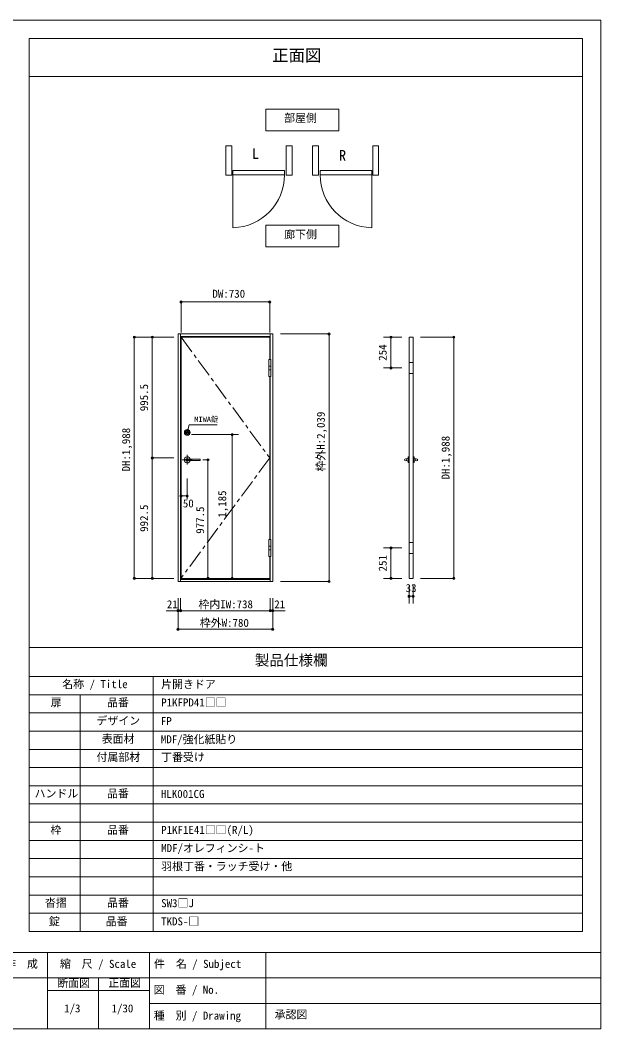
# Model space of a CAD drawing. Units: millimetres on the paper, enlarged 10 times, with parts at other scales. Extents: x -2000 to 2000, y -1385 to 1385.
# Drawn here: x 405 to 2000, y -1385 to 1385 of the extents above; entities that cross this region are included whole.
import ezdxf
from ezdxf.enums import TextEntityAlignment as Align

# ---------------------------------------------------------------- set-up
doc = ezdxf.new("R2010")
doc.units = ezdxf.units.MM
doc.header["$LTSCALE"] = 10
doc.header["$PDMODE"] = 32
doc.header["$PDSIZE"] = 6
doc.linetypes.add('CHAIN1', pattern=[8, 5, -1, 1, -1])
for name, color, linetype, lineweight in [('1-0_下線', 7, 'Continuous', 20), ('1-1_0', 7, 'Continuous', 20), ('3-0', 7, 'Continuous', 20)]:
    doc.layers.add(name, color=color, linetype=linetype, lineweight=lineweight)
doc.styles.add('ＭＳ ゴシック', font='')
doc.styles.get('ＭＳ ゴシック').set_extended_font_data('MS Gothic')

msp = doc.modelspace()

# ---------------------------------------------------------------- linework, layer by layer
at = {"layer": '1-0_下線'}
for p, q in [((430, -337.5), (1950, -337.5)), ((620, -1245), (620, -1385)), ((760, -1280), (480, -1280))]:
    msp.add_line(p, q, dxfattribs=at)
msp.add_lwpolyline([(430, -337.5), (430, 1230), (1950, 1230), (1950, -337.5)], dxfattribs=at)
at = {"layer": '1-1_0'}
for p, q in [((1950, 1335), (430, 1335)), ((430, -337.5), (430, 1335)), ((1950, -1117.5), (1950, 1335)), ((430, 1230), (1950, 1230)), ((430, -1117.5), (430, -337.5)), ((430, -337.5), (1950, -337.5)), ((430, -417.5), (1950, -417.5)), ((770, -1117.5), (770, -417.5)), ((430, -467.5), (1950, -467.5)), ((570, -1117.5), (570, -467.5)), ((430, -517.5), (1950, -517.5)), ((430, -567.5), (1950, -567.5)), ((430, -617.5), (1950, -617.5)), ((430, -667.5), (1950, -667.5)), ((430, -717.5), (1950, -717.5)), ((430, -767.5), (1950, -767.5)), ((430, -817.5), (1950, -817.5)), ((430, -867.5), (1950, -867.5)), ((430, -917.5), (1950, -917.5)), ((430, -967.5), (1950, -967.5)), ((430, -1017.5), (1950, -1017.5)), ((430, -1067.5), (1950, -1067.5)), ((430, -1117.5), (1950, -1117.5)), ((2000, -1175), (-2000, -1175)), ((480, -1175), (480, -1385)), ((760, -1175), (760, -1385)), ((1080, -1175), (1080, -1385)), ((2000, -1245), (-1190, -1245)), ((2000, -1315), (760, -1315))]:
    msp.add_line(p, q, dxfattribs=at)
msp.add_lwpolyline([(-2000, -1385), (2000, -1385), (2000, 1385), (-2000, 1385)], close=True, dxfattribs=at)
at = {"layer": '3-0'}
for p, q in [((989.47, 972.33), (989.47, 815)), ((1130.87, 972.33), (1130.87, 960.33)), ((1229.13, 972.33), (1229.13, 960.33)), ((1370.53, 972.33), (1370.53, 815)), ((989.47, 960.33), (1130.87, 960.33)), ((1370.53, 960.33), (1229.13, 960.33)), ((1080.06, 762.25), (1280.06, 762.25)), ((1098.73, 523.21), (838.73, 523.21)), ((838.73, 523.21), (838.73, -156.46)), ((845.73, -156.46), (845.73, 523.21)), ((845.73, 516.21), (1091.73, 516.21)), ((847.07, 514.54), (847.07, -147.12)), ((847.07, 514.54), (847.07, -148.12)), ((1090.4, 514.54), (847.07, 514.54)), ((1090.4, 514.54), (1090.4, 454.54)), ((1090.4, 514.54), (1090.4, 454.54)), ((1091.73, 523.21), (1091.73, 454.54)), ((1098.73, 523.21), (1098.73, -156.46)), ((1403.35, 514.54), (1453.35, 514.54)), ((1596.06, 514.54), (1504.35, 514.54)), ((1088.32, 453.54), (1093.82, 453.54)), ((1088.32, 453.54), (1088.32, 414.88)), ((1088.32, 406.21), (1088.32, 444.88)), ((1093.82, 414.88), (1093.82, 453.54)), ((1093.82, 444.88), (1093.82, 406.21)), ((1093.82, 434.61), (1088.32, 434.61)), ((1093.82, 425.15), (1088.32, 425.15)), ((1403.35, 429.88), (1453.35, 429.88)), ((1088.32, 406.21), (1093.82, 406.21)), ((1090.4, 406.21), (1090.4, -39.79)), ((1091.73, 406.21), (1091.73, -39.79)), ((859.26, 253.38), (868.88, 253.38)), ((869.52, 273.75), (864.07, 252.88)), ((868.88, 253.38), (868.88, 252.38)), ((946.01, 273.75), (869.52, 273.75)), ((847.07, 185.58), (845.73, 185.58)), ((845.73, 179.84), (847.07, 179.84)), ((863.73, 78.42), (847.07, 78.42)), ((1088.32, -40.79), (1093.82, -40.79)), ((1088.32, -40.79), (1088.32, -79.46)), ((1088.32, -88.12), (1088.32, -49.46)), ((1093.82, -79.46), (1093.82, -40.79)), ((1093.82, -49.46), (1093.82, -88.12)), ((1093.82, -59.73), (1088.32, -59.73)), ((1093.82, -69.19), (1088.32, -69.19)), ((1403.35, -64.46), (1453.35, -64.46)), ((1423.35, -64.46), (1423.35, -148.12)), ((1088.32, -88.12), (1093.82, -88.12)), ((1090.4, -88.12), (1090.4, -148.12)), ((1091.73, -88.12), (1091.73, -156.46)), ((838.73, -156.46), (845.73, -156.46)), ((1098.73, -156.46), (838.73, -156.46)), ((1091.73, -151.46), (845.73, -151.46)), ((847.07, -148.12), (1090.4, -148.12)), ((1091.73, -156.46), (1098.73, -156.46)), ((1403.35, -148.12), (1453.35, -148.12)), ((1484.35, -148.12), (1473.35, -148.12)), ((1473.35, -217.12), (1473.35, -167.12)), ((1484.35, -217.12), (1484.35, -167.12)), ((1484.35, -197.12), (1473.35, -197.12))]:
    msp.add_line(p, q, dxfattribs=at)
at = {"layer": '3-0', "color": 4, "lineweight": 9}
for p, q in [((847.07, 611.2), (847.07, 527.04)), ((847.07, 611.2), (1090.4, 611.2)), ((1090.4, 611.2), (1090.4, 527.04)), ((718.52, 514.54), (827, 514.54)), ((718.52, 514.54), (718.52, -148.12)), ((1120.46, 523.21), (1253.35, 523.21)), ((1253.35, 523.21), (1253.35, -156.46)), ((1423.35, 514.54), (1423.35, 429.88)), ((876.07, 246.88), (1004.42, 246.88)), ((987.17, -148.12), (987.17, 246.88)), ((767.87, 182.71), (767.87, -148.12)), ((920.81, 177.71), (906.35, 177.71)), ((920.81, -148.12), (920.81, 177.71)), ((863.73, 69.26), (863.73, 126.29)), ((863.73, 78.42), (847.07, 78.42)), ((718.52, -148.12), (827, -148.12)), ((1004.42, -148.12), (955.13, -148.12)), ((1120.46, -156.46), (1253.35, -156.46)), ((838.73, -202.25), (838.73, -287.61)), ((845.73, -202.25), (845.73, -236.69)), ((1091.73, -202.25), (1091.73, -236.69)), ((1098.73, -202.25), (1098.73, -287.61)), ((1133.03, -236.69), (805.98, -236.69)), ((1098.73, -287.61), (837.73, -287.61))]:
    msp.add_line(p, q, dxfattribs=at)
at = {"layer": '3-0', "color": 4, "linetype": 'CHAIN1', "lineweight": 9}
for p, q in [((850.4, 177.71), (877.07, 177.71)), ((863.73, 191.13), (863.73, 164.38))]:
    msp.add_line(p, q, dxfattribs=at)
at = {"layer": '3-0', "color": 3}
for p, q in [((860.4, 176.54), (860.4, 178.88)), ((860.73, 179.21), (899.07, 179.21)), ((860.73, 176.21), (899.07, 176.21)), ((899.4, 176.54), (899.4, 178.88)), ((1470.85, 181.71), (1465.74, 180.04)), ((1465.74, 175.38), (1470.85, 173.71)), ((1486.85, 181.71), (1491.96, 180.04)), ((1491.96, 175.38), (1486.85, 173.71))]:
    msp.add_line(p, q, dxfattribs=at)
at = {"layer": '3-0'}
for points in [[(1080.06, 1140.93), (1280.06, 1140.93), (1280.06, 1080.93), (1080.06, 1080.93)], [(986.38, 959.46), (970.38, 959.46), (970.38, 1039.46), (986.38, 1039.46)], [(1135.78, 959.46), (1151.78, 959.46), (1151.78, 1039.46), (1135.78, 1039.46)], [(1224.22, 959.46), (1208.22, 959.46), (1208.22, 1039.46), (1224.22, 1039.46)], [(1373.62, 959.46), (1389.62, 959.46), (1389.62, 1039.46), (1373.62, 1039.46)], [(1080.06, 762.25), (1280.06, 762.25), (1280.06, 822.25), (1080.06, 822.25)], [(1473.35, 444.88), (1484.35, 444.88), (1484.35, 414.88), (1473.35, 414.88)], [(1484.35, -79.46), (1473.35, -79.46), (1473.35, -49.46), (1484.35, -49.46)]]:
    msp.add_lwpolyline(points, close=True, dxfattribs=at)
for points in [[(1130.87, 972.33), (989.47, 972.33), (989.47, 960.33)], [(1229.13, 972.33), (1370.53, 972.33), (1370.53, 960.33)], [(1280.06, 822.25), (1080.06, 822.25), (1080.06, 762.25)], [(1473.35, -147.12), (1473.35, 514.54), (1484.35, 514.54), (1484.35, -147.12)], [(1596.06, 514.54), (1596.06, -148.12), (1504.35, -148.12)], [(859.26, 253.38), (859.26, 252.38), (868.88, 252.38)], [(845.73, 179.71), (847.07, 179.71), (847.07, 185.71), (845.73, 185.71)]]:
    msp.add_lwpolyline(points, dxfattribs=at)
at = {"layer": '3-0', "color": 4, "lineweight": 9}
msp.add_lwpolyline([(767.87, 514.54), (767.87, 182.71), (827, 182.71)], dxfattribs=at)
at = {"layer": '3-0', "color": 4, "linetype": 'CHAIN1', "lineweight": 9}
msp.add_lwpolyline([(847.07, 514.54), (1090.4, 182.71), (847.07, -147.12)], dxfattribs=at)
at = {"layer": '3-0', "color": 3}
for points in [[(1473.35, 185.54), (1470.85, 185.54), (1470.85, 169.88), (1473.35, 169.88)], [(1484.35, 185.54), (1486.85, 185.54), (1486.85, 169.88), (1484.35, 169.88)]]:
    msp.add_lwpolyline(points, dxfattribs=at)
at = {"layer": '3-0'}
for radius in [8, 5.67]:
    msp.add_circle((864.07, 252.88), radius, dxfattribs=at)
at = {"layer": '3-0', "color": 3}
for centre in [(1463.85, 177.71), (1493.85, 177.71)]:
    msp.add_circle(centre, 3, dxfattribs=at)
at = {"layer": '3-0'}
for centre, radius, start, end in [((986.38, 959.46), 144.49, 271.37699, 0.34565), ((1373.62, 959.46), 144.49, 179.65435, 268.62301), ((864.07, 252.88), 3.52, 8.15761, 171.84239), ((864.07, 252.88), 3.52, 188.15761, 351.84239)]:
    msp.add_arc(centre, radius, start, end, dxfattribs=at)
at = {"layer": '3-0', "color": 3}
for centre, radius, start, end in [((863.73, 177.71), 8.33, 10.36976, 349.63024), ((860.73, 178.88), 0.333, 90, 180), ((860.73, 176.54), 0.333, 180, 270), ((863.73, 177.71), 3.33, 26.74368, 153.25632), ((863.73, 177.71), 3.33, 206.74368, 333.25632), ((899.07, 178.88), 0.333, 0, 90), ((899.07, 176.54), 0.333, 270, 0)]:
    msp.add_arc(centre, radius, start, end, dxfattribs=at)
at = {"layer": '3-0', "color": 4}
for p in [(847.07, 611.2), (1090.4, 611.2), (718.52, 514.54), (767.87, 514.54), (1253.35, 523.21), (1423.35, 514.54), (1423.35, 429.88), (987.17, 246.88), (767.87, 182.71), (920.81, 177.71), (847.07, 78.42), (863.73, 78.42), (718.52, -148.12), (767.87, -148.12), (920.81, -148.12), (987.17, -148.12), (1253.35, -156.46), (838.73, -236.69), (845.73, -236.69), (1091.73, -236.69), (1098.73, -236.69), (838.73, -287.61), (1098.73, -287.61)]:
    msp.add_point(p, dxfattribs=at)
at = {"layer": '3-0'}
for p in [(1596.06, 514.54), (847.07, 78.42), (1423.35, -64.46), (1423.35, -148.12), (1596.06, -148.12), (1473.35, -197.12), (1484.35, -197.12)]:
    msp.add_point(p, dxfattribs=at)

# ---------------------------------------------------------------- texts
at = {"layer": '1-0_下線', "style": 'ＭＳ ゴシック'}
for s, p in [('名称 / Title', (520.64, -456.06)), ('作\u3000成', (363.67, -1224.21)), ('縮\u3000尺 / Scale', (514.18, -1224.21)), ('件\u3000名 / Subject', (772.61, -1224.24)), ('断面図', (507.04, -1276.82)), ('正面図', (647.11, -1276.36)), ('図\u3000番 / No.', (771.77, -1295.35)), ('1/3', (525.72, -1346.45)), ('1/30', (656.01, -1346.45)), ('種\u3000別 / Drawing', (771.94, -1366.29)), ('承認図', (1104.03, -1363.1))]:
    msp.add_text(s, height=21.99, dxfattribs=at).set_placement(p, align=Align.BOTTOM_LEFT)
at = {"layer": '1-1_0', "style": 'ＭＳ ゴシック'}
for s, height, p in [('正面図', 32.99, (1097.24, 1261.98)), ('製品仕様欄', 29.33, (1049.4, -396.07)), ('片開きドア', 21.99, (792.33, -456.36)), ('扉', 21.99, (488.83, -506.36)), ('品番', 21.99, (643.67, -506.36)), ('P1KFPD41□□', 21.99, (792.33, -506.36)), ('デザイン', 21.99, (614.67, -556.36)), ('FP', 21.99, (791.5, -557.5)), ('表面材', 21.99, (629.17, -606.36)), ('MDF/強化紙貼り', 21.99, (791.5, -607.5)), ('付属部材', 21.99, (614.67, -656.36)), ('丁番受け', 21.99, (792.33, -656.36)), ('ハンドル', 21.99, (444.67, -756.36)), ('品番', 21.99, (643.67, -756.36)), ('HLK001CG', 21.99, (791.5, -757.5)), ('枠', 21.99, (488.17, -856.36)), ('品番', 21.99, (643.67, -856.36)), ('P1KF1E41□□(R/L)', 21.99, (792.33, -856.36)), ('MDF/オレフィンシ-ト', 21.99, (792.33, -906.36)), ('羽根丁番・ラッチ受け・他', 21.99, (792.33, -956.36)), ('沓摺', 21.99, (473.17, -1056.36)), ('品番', 21.99, (643.67, -1056.36)), ('SW3□J ', 21.99, (792.3, -1057.5)), ('錠', 21.99, (483.94, -1107.57)), ('品番', 21.99, (640, -1107.5)), ('TKDS-□', 21.99, (792.3, -1107.5))]:
    msp.add_text(s, height=height, dxfattribs=at).set_placement(p, align=Align.BOTTOM_LEFT)
at = {"layer": '3-0', "style": 'ＭＳ ゴシック'}
for s, height, p in [('部屋側', 21.99, (1130.11, 1098.91)), ('L', 29.33, (1041.27, 995.27)), ('R', 29.33, (1280.42, 990.29)), ('廊下側', 21.99, (1130.22, 779.35)), ('DW:730', 21.99, (933.2, 616.2)), ('MIWA錠', 14.66, (883.3, 277.21)), ('50', 21.99, (851.85, 40.34)), ('33', 21.99, (1463.85, -192.12)), ('21', 21.99, (807.97, -236.69)), ('枠内IW:738', 21.99, (894.64, -236.69)), ('21', 21.99, (1103.1, -236.69)), ('枠外W:780', 21.99, (898.45, -287.61))]:
    msp.add_text(s, height=height, dxfattribs=at).set_placement(p, align=Align.BOTTOM_LEFT)
for s, p in [('254', (1418.35, 449.71)), ('995.5', (762.87, 311.13)), ('枠外H:2,039', (1248.35, 145.21)), ('DH:1,988', (713.52, 145.71)), ('DH:1,988', (1591.06, 123.71)), ('1,185', (977.48, 18.65)), ('992.5', (762.87, -20.21)), ('977.5', (916.84, -25.41)), ('251', (1418.35, -128.79))]:
    msp.add_text(s, height=21.99, rotation=90, dxfattribs=at).set_placement(p, align=Align.BOTTOM_LEFT)

doc.saveas('drawing.dxf')
